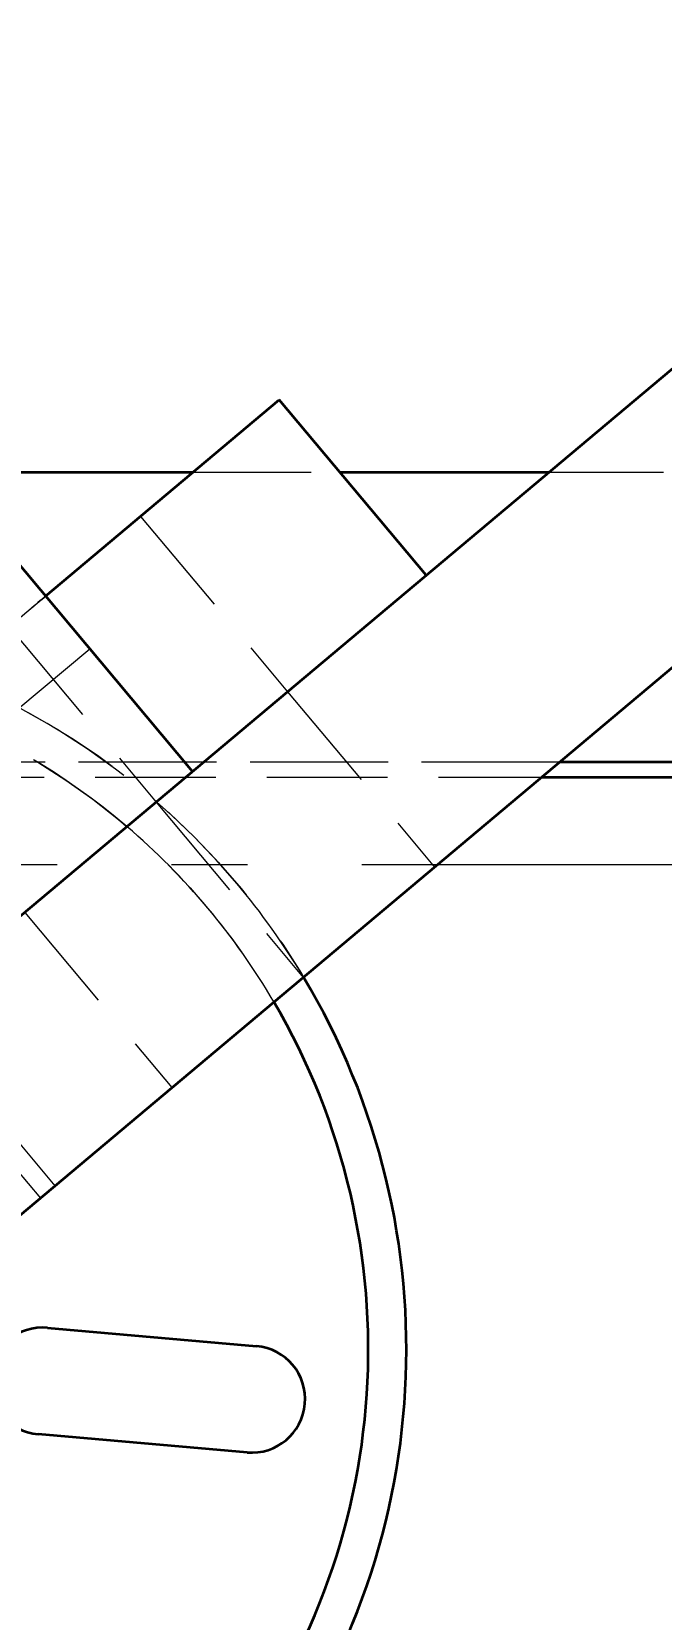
# Model space of a CAD drawing. Header units: millimetres. Extents: x 2054 to 12135, y -1469 to 564.
# Drawn here: x 9796.25 to 9812.77, y -14.42 to 27.2 of the extents above; entities that cross this region are included whole.
import ezdxf

# ---------------------------------------------------------------- set-up
doc = ezdxf.new("R2010")
doc.units = ezdxf.units.MM
doc.linetypes.add('CENTER_ISO', pattern=[26, 18, -3, 2, -3])
doc.linetypes.add('HIDDEN_ISO', pattern=[4.5, 3, -1.5])
for name, color, linetype, lineweight in [('2D-HIDDEN', 8, 'HIDDEN_ISO', 18), ('2D-VISIBLE', 7, 'Continuous', 35), ('CENTER', 1, 'CENTER_ISO', 18), ('DIMENSIONS', 4, 'Continuous', 18)]:
    doc.layers.add(name, color=color, linetype=linetype, lineweight=lineweight)
doc.styles.add('ISO', font='isocpeur.ttf')
doc.styles.add('OpenSansCondensed-Light', font='OpenSansCondensed-Light.ttf')
doc.dimstyles.new('EZ_CURVED', dxfattribs={"dimtxt": 0.25, "dimasz": 0.25, "dimexe": 0.375, "dimexo": 0.125, "dimgap": 0.1, "dimtad": 1, "dimlfac": 100, "dimzin": 12, "dimdsep": 46, "dimtxsty": 'OpenSansCondensed-Light', "dimcen": 2.5, "dimazin": 2, "dimtfac": 0.5, "dimtmove": 2, "dimatfit": 3, "dimarcsym": 2})

msp = doc.modelspace()

# ---------------------------------------------------------------- linework, layer by layer
at = {"layer": '2D-HIDDEN'}
for p, q in [((9785.154, -5.049), (9974.367, 153.72)), ((9789.011, -9.645), (9978.224, 149.123)), ((9800.475, 7.807), (9785.884, 25.196)), ((9800.475, 7.807), (9785.884, 25.196)), ((9800.475, 7.807), (9785.884, 25.196)), ((9793.239, 9.567), (9802.747, 17.545)), ((9806.603, 12.949), (9802.747, 17.545)), ((9755.583, 15.653), (9851.583, 15.653)), ((9800.491, 15.653), (9804.335, 15.653)), ((9809.826, 15.653), (9819.16, 15.653)), ((9799.108, 14.492), (9802.965, 9.896)), ((9795.461, 13.782), (9797.775, 11.024)), ((9795.461, 13.782), (9797.775, 11.024)), ((9795.461, 13.782), (9797.775, 11.024)), ((9795.461, 13.782), (9797.775, 11.024)), ((9795.461, 13.782), (9797.775, 11.024)), ((9795.461, 13.782), (9797.775, 11.024)), ((9795.461, 13.782), (9797.775, 11.024)), ((9795.461, 13.782), (9797.775, 11.024)), ((9785.154, -5.049), (9806.603, 12.949)), ((9798.75, 6.36), (9806.603, 12.949)), ((9784.362, 2.119), (9796.618, 12.403)), ((9795.661, 11.6), (9799.518, 7.003)), ((9785.519, 0.74), (9797.775, 11.024)), ((9785.519, 0.74), (9797.775, 11.024)), ((9785.519, 0.74), (9797.775, 11.024)), ((9785.519, 0.74), (9797.775, 11.024)), ((9785.519, 0.74), (9797.775, 11.024)), ((9785.519, 0.74), (9797.775, 11.024)), ((9785.519, 0.74), (9797.775, 11.024)), ((9785.519, 0.74), (9797.775, 11.024)), ((9802.965, 9.896), (9806.821, 5.3)), ((9802.965, 9.896), (9806.821, 5.3)), ((9836.483, 8.053), (9770.683, 8.053)), ((9810.103, 8.053), (9775.954, 8.053)), ((9771.083, 7.653), (9836.083, 7.653)), ((9775.421, 7.653), (9809.626, 7.653)), ((9788.218, -2.478), (9800.475, 7.807)), ((9788.218, -2.478), (9800.475, 7.807)), ((9788.218, -2.478), (9800.475, 7.807)), ((9788.218, -2.478), (9800.475, 7.807)), ((9799.518, 7.003), (9803.374, 2.407)), ((9799.518, 7.003), (9803.374, 2.407)), ((9798.75, 6.36), (9787.181, -3.348)), ((9796.07, 4.111), (9799.927, -0.485)), ((9796.07, 4.111), (9799.927, -0.485)), ((9796.07, 4.111), (9799.927, -0.485)), ((9796.07, 4.111), (9799.927, -0.485)), ((9793.006, 1.54), (9796.863, -3.057)), ((9793.006, 1.54), (9796.863, -3.057)), ((9792.623, 1.218), (9796.48, -3.378)), ((9792.623, 1.218), (9796.48, -3.378)), ((9792.623, 1.218), (9796.48, -3.378)), ((9792.623, 1.218), (9796.48, -3.378)), ((9802.148, -7.26), (9796.668, -6.78)), ((9796.424, -9.57), (9801.903, -10.049))]:
    msp.add_line(p, q, dxfattribs=at)
for points in [[(9796.199, 12.052), (9796.307, 12.142), (9796.415, 12.232), (9796.523, 12.323), (9796.63, 12.413), (9796.738, 12.504), (9796.846, 12.594), (9796.954, 12.684), (9797.061, 12.775), (9797.169, 12.865), (9797.277, 12.956), (9797.384, 13.046), (9797.492, 13.136), (9797.6, 13.227), (9797.708, 13.317), (9797.815, 13.408), (9797.923, 13.498), (9798.031, 13.588), (9798.139, 13.679), (9798.246, 13.769), (9798.354, 13.859), (9798.462, 13.95), (9798.569, 14.04), (9798.677, 14.131), (9798.785, 14.221), (9798.893, 14.311), (9799, 14.402), (9799.108, 14.492)], [(9799.108, 14.492), (9799.054, 14.447), (9799, 14.402), (9798.946, 14.357), (9798.893, 14.311), (9798.839, 14.266), (9798.785, 14.221), (9798.731, 14.176), (9798.677, 14.131), (9798.623, 14.085), (9798.569, 14.04), (9798.516, 13.995), (9798.462, 13.95), (9798.408, 13.905), (9798.354, 13.859), (9798.3, 13.814), (9798.246, 13.769), (9798.192, 13.724), (9798.139, 13.679), (9798.085, 13.634), (9798.031, 13.588), (9797.977, 13.543), (9797.923, 13.498), (9797.869, 13.453), (9797.815, 13.408), (9797.761, 13.362), (9797.708, 13.317), (9797.654, 13.272), (9797.6, 13.227), (9797.546, 13.182), (9797.492, 13.136), (9797.438, 13.091), (9797.384, 13.046)], [(9797.384, 13.046), (9797.331, 13.001), (9797.277, 12.956), (9797.223, 12.91), (9797.169, 12.865), (9797.115, 12.82), (9797.061, 12.775), (9797.007, 12.73), (9796.954, 12.684), (9796.9, 12.639), (9796.846, 12.594), (9796.792, 12.549), (9796.738, 12.504), (9796.684, 12.458), (9796.63, 12.413), (9796.576, 12.368), (9796.523, 12.323), (9796.469, 12.278), (9796.415, 12.232), (9796.361, 12.187), (9796.307, 12.142), (9796.253, 12.097)], [(9799.518, 7.003), (9799.625, 7.094), (9799.733, 7.184), (9799.841, 7.275), (9799.948, 7.365), (9800.056, 7.455), (9800.164, 7.546), (9800.272, 7.636), (9800.379, 7.727), (9800.487, 7.817), (9800.595, 7.907), (9800.703, 7.998), (9800.81, 8.088), (9800.918, 8.179), (9801.026, 8.269), (9801.133, 8.359), (9801.241, 8.45), (9801.349, 8.54), (9801.457, 8.63), (9801.564, 8.721), (9801.672, 8.811), (9801.78, 8.902), (9801.888, 8.992), (9801.995, 9.082), (9802.103, 9.173), (9802.211, 9.263), (9802.318, 9.354), (9802.426, 9.444), (9802.534, 9.534), (9802.642, 9.625), (9802.749, 9.715), (9802.857, 9.806), (9802.965, 9.896)], [(9799.518, 7.003), (9799.625, 7.094), (9799.733, 7.184), (9799.841, 7.275), (9799.948, 7.365), (9800.056, 7.455), (9800.164, 7.546), (9800.272, 7.636), (9800.379, 7.727), (9800.487, 7.817), (9800.595, 7.907), (9800.703, 7.998), (9800.81, 8.088), (9800.918, 8.179), (9801.026, 8.269), (9801.133, 8.359), (9801.241, 8.45), (9801.349, 8.54), (9801.457, 8.63), (9801.564, 8.721), (9801.672, 8.811), (9801.78, 8.902), (9801.888, 8.992), (9801.995, 9.082), (9802.103, 9.173), (9802.211, 9.263), (9802.318, 9.354), (9802.426, 9.444), (9802.534, 9.534), (9802.642, 9.625), (9802.749, 9.715), (9802.857, 9.806), (9802.965, 9.896)], [(9799.518, 7.003), (9799.625, 7.094), (9799.733, 7.184), (9799.841, 7.275), (9799.948, 7.365), (9800.056, 7.455), (9800.164, 7.546), (9800.272, 7.636), (9800.379, 7.727), (9800.487, 7.817), (9800.595, 7.907), (9800.703, 7.998), (9800.81, 8.088), (9800.918, 8.179), (9801.026, 8.269), (9801.133, 8.359), (9801.241, 8.45), (9801.349, 8.54), (9801.457, 8.63), (9801.564, 8.721), (9801.672, 8.811), (9801.78, 8.902), (9801.888, 8.992), (9801.995, 9.082), (9802.103, 9.173), (9802.211, 9.263), (9802.318, 9.354), (9802.426, 9.444), (9802.534, 9.534), (9802.642, 9.625), (9802.749, 9.715), (9802.857, 9.806), (9802.965, 9.896)], [(9802.965, 9.896), (9802.911, 9.851), (9802.857, 9.806), (9802.803, 9.76), (9802.749, 9.715), (9802.695, 9.67), (9802.642, 9.625), (9802.588, 9.58), (9802.534, 9.534), (9802.48, 9.489), (9802.426, 9.444), (9802.372, 9.399), (9802.318, 9.354), (9802.265, 9.308), (9802.211, 9.263), (9802.157, 9.218), (9802.103, 9.173), (9802.049, 9.128), (9801.995, 9.082), (9801.941, 9.037), (9801.888, 8.992), (9801.834, 8.947), (9801.78, 8.902), (9801.726, 8.856), (9801.672, 8.811), (9801.618, 8.766), (9801.564, 8.721), (9801.51, 8.676), (9801.457, 8.63), (9801.403, 8.585), (9801.349, 8.54), (9801.295, 8.495), (9801.241, 8.45)], [(9802.965, 9.896), (9802.911, 9.851), (9802.857, 9.806), (9802.803, 9.76), (9802.749, 9.715), (9802.695, 9.67), (9802.642, 9.625), (9802.588, 9.58), (9802.534, 9.534), (9802.48, 9.489), (9802.426, 9.444), (9802.372, 9.399), (9802.318, 9.354), (9802.265, 9.308), (9802.211, 9.263), (9802.157, 9.218), (9802.103, 9.173), (9802.049, 9.128), (9801.995, 9.082), (9801.941, 9.037), (9801.888, 8.992), (9801.834, 8.947), (9801.78, 8.902), (9801.726, 8.856), (9801.672, 8.811), (9801.618, 8.766), (9801.564, 8.721), (9801.51, 8.676), (9801.457, 8.63), (9801.403, 8.585), (9801.349, 8.54), (9801.295, 8.495), (9801.241, 8.45)], [(9802.965, 9.896), (9802.911, 9.851), (9802.857, 9.806), (9802.803, 9.76), (9802.749, 9.715), (9802.695, 9.67), (9802.642, 9.625), (9802.588, 9.58), (9802.534, 9.534), (9802.48, 9.489), (9802.426, 9.444), (9802.372, 9.399), (9802.318, 9.354), (9802.265, 9.308), (9802.211, 9.263), (9802.157, 9.218), (9802.103, 9.173), (9802.049, 9.128), (9801.995, 9.082), (9801.941, 9.037), (9801.888, 8.992), (9801.834, 8.947), (9801.78, 8.902), (9801.726, 8.856), (9801.672, 8.811), (9801.618, 8.766), (9801.564, 8.721), (9801.51, 8.676), (9801.457, 8.63), (9801.403, 8.585), (9801.349, 8.54), (9801.295, 8.495), (9801.241, 8.45)], [(9801.241, 8.45), (9801.187, 8.404), (9801.133, 8.359), (9801.08, 8.314), (9801.026, 8.269), (9800.972, 8.224), (9800.918, 8.179), (9800.864, 8.133), (9800.81, 8.088), (9800.756, 8.043), (9800.703, 7.998), (9800.649, 7.953), (9800.595, 7.907), (9800.541, 7.862), (9800.487, 7.817), (9800.433, 7.772), (9800.379, 7.727), (9800.325, 7.681), (9800.272, 7.636), (9800.218, 7.591), (9800.164, 7.546), (9800.11, 7.501), (9800.056, 7.455), (9800.002, 7.41), (9799.948, 7.365), (9799.895, 7.32), (9799.841, 7.275), (9799.787, 7.229), (9799.733, 7.184), (9799.679, 7.139), (9799.625, 7.094), (9799.571, 7.049), (9799.518, 7.003)], [(9801.241, 8.45), (9801.187, 8.404), (9801.133, 8.359), (9801.08, 8.314), (9801.026, 8.269), (9800.972, 8.224), (9800.918, 8.179), (9800.864, 8.133), (9800.81, 8.088), (9800.756, 8.043), (9800.703, 7.998), (9800.649, 7.953), (9800.595, 7.907), (9800.541, 7.862), (9800.487, 7.817), (9800.433, 7.772), (9800.379, 7.727), (9800.325, 7.681), (9800.272, 7.636), (9800.218, 7.591), (9800.164, 7.546), (9800.11, 7.501), (9800.056, 7.455), (9800.002, 7.41), (9799.948, 7.365), (9799.895, 7.32), (9799.841, 7.275), (9799.787, 7.229), (9799.733, 7.184), (9799.679, 7.139), (9799.625, 7.094), (9799.571, 7.049), (9799.518, 7.003)], [(9801.241, 8.45), (9801.187, 8.404), (9801.133, 8.359), (9801.08, 8.314), (9801.026, 8.269), (9800.972, 8.224), (9800.918, 8.179), (9800.864, 8.133), (9800.81, 8.088), (9800.756, 8.043), (9800.703, 7.998), (9800.649, 7.953), (9800.595, 7.907), (9800.541, 7.862), (9800.487, 7.817), (9800.433, 7.772), (9800.379, 7.727), (9800.325, 7.681), (9800.272, 7.636), (9800.218, 7.591), (9800.164, 7.546), (9800.11, 7.501), (9800.056, 7.455), (9800.002, 7.41), (9799.948, 7.365), (9799.895, 7.32), (9799.841, 7.275), (9799.787, 7.229), (9799.733, 7.184), (9799.679, 7.139), (9799.625, 7.094), (9799.571, 7.049), (9799.518, 7.003)], [(9803.374, 2.407), (9803.482, 2.498), (9803.59, 2.588), (9803.697, 2.678), (9803.805, 2.769), (9803.913, 2.859), (9804.021, 2.95), (9804.128, 3.04), (9804.236, 3.13), (9804.344, 3.221), (9804.452, 3.311), (9804.559, 3.401), (9804.667, 3.492), (9804.775, 3.582), (9804.882, 3.673), (9804.99, 3.763), (9805.098, 3.853), (9805.206, 3.944), (9805.313, 4.034), (9805.421, 4.125), (9805.529, 4.215), (9805.637, 4.305), (9805.744, 4.396), (9805.852, 4.486), (9805.96, 4.577), (9806.067, 4.667), (9806.175, 4.757), (9806.283, 4.848), (9806.391, 4.938), (9806.498, 5.029), (9806.606, 5.119), (9806.714, 5.209), (9806.821, 5.3)], [(9803.374, 2.407), (9803.482, 2.498), (9803.59, 2.588), (9803.697, 2.678), (9803.805, 2.769), (9803.913, 2.859), (9804.021, 2.95), (9804.128, 3.04), (9804.236, 3.13), (9804.344, 3.221), (9804.452, 3.311), (9804.559, 3.401), (9804.667, 3.492), (9804.775, 3.582), (9804.882, 3.673), (9804.99, 3.763), (9805.098, 3.853), (9805.206, 3.944), (9805.313, 4.034), (9805.421, 4.125), (9805.529, 4.215), (9805.637, 4.305), (9805.744, 4.396), (9805.852, 4.486), (9805.96, 4.577), (9806.067, 4.667), (9806.175, 4.757), (9806.283, 4.848), (9806.391, 4.938), (9806.498, 5.029), (9806.606, 5.119), (9806.714, 5.209), (9806.821, 5.3)], [(9806.821, 5.3), (9806.768, 5.255), (9806.714, 5.209), (9806.66, 5.164), (9806.606, 5.119), (9806.552, 5.074), (9806.498, 5.029), (9806.444, 4.983), (9806.391, 4.938), (9806.337, 4.893), (9806.283, 4.848), (9806.229, 4.803), (9806.175, 4.757), (9806.121, 4.712), (9806.067, 4.667), (9806.014, 4.622), (9805.96, 4.577), (9805.906, 4.531), (9805.852, 4.486), (9805.798, 4.441), (9805.744, 4.396), (9805.69, 4.351), (9805.637, 4.305), (9805.583, 4.26), (9805.529, 4.215), (9805.475, 4.17), (9805.421, 4.125), (9805.367, 4.079), (9805.313, 4.034), (9805.259, 3.989), (9805.206, 3.944), (9805.152, 3.899), (9805.098, 3.853)], [(9806.821, 5.3), (9806.768, 5.255), (9806.714, 5.209), (9806.66, 5.164), (9806.606, 5.119), (9806.552, 5.074), (9806.498, 5.029), (9806.444, 4.983), (9806.391, 4.938), (9806.337, 4.893), (9806.283, 4.848), (9806.229, 4.803), (9806.175, 4.757), (9806.121, 4.712), (9806.067, 4.667), (9806.014, 4.622), (9805.96, 4.577), (9805.906, 4.531), (9805.852, 4.486), (9805.798, 4.441), (9805.744, 4.396), (9805.69, 4.351), (9805.637, 4.305), (9805.583, 4.26), (9805.529, 4.215), (9805.475, 4.17), (9805.421, 4.125), (9805.367, 4.079), (9805.313, 4.034), (9805.259, 3.989), (9805.206, 3.944), (9805.152, 3.899), (9805.098, 3.853)], [(9805.098, 3.853), (9805.044, 3.808), (9804.99, 3.763), (9804.936, 3.718), (9804.882, 3.673), (9804.829, 3.627), (9804.775, 3.582), (9804.721, 3.537), (9804.667, 3.492), (9804.613, 3.447), (9804.559, 3.401), (9804.505, 3.356), (9804.452, 3.311), (9804.398, 3.266), (9804.344, 3.221), (9804.29, 3.175), (9804.236, 3.13), (9804.182, 3.085), (9804.128, 3.04), (9804.074, 2.995), (9804.021, 2.95), (9803.967, 2.904), (9803.913, 2.859), (9803.859, 2.814), (9803.805, 2.769), (9803.751, 2.724), (9803.697, 2.678), (9803.644, 2.633), (9803.59, 2.588), (9803.536, 2.543), (9803.482, 2.498), (9803.428, 2.452), (9803.374, 2.407)], [(9805.098, 3.853), (9805.044, 3.808), (9804.99, 3.763), (9804.936, 3.718), (9804.882, 3.673), (9804.829, 3.627), (9804.775, 3.582), (9804.721, 3.537), (9804.667, 3.492), (9804.613, 3.447), (9804.559, 3.401), (9804.505, 3.356), (9804.452, 3.311), (9804.398, 3.266), (9804.344, 3.221), (9804.29, 3.175), (9804.236, 3.13), (9804.182, 3.085), (9804.128, 3.04), (9804.074, 2.995), (9804.021, 2.95), (9803.967, 2.904), (9803.913, 2.859), (9803.859, 2.814), (9803.805, 2.769), (9803.751, 2.724), (9803.697, 2.678), (9803.644, 2.633), (9803.59, 2.588), (9803.536, 2.543), (9803.482, 2.498), (9803.428, 2.452), (9803.374, 2.407)], [(9796.48, -3.378), (9796.588, -3.288), (9796.695, -3.197), (9796.803, -3.107), (9796.911, -3.016), (9797.019, -2.926), (9797.126, -2.836), (9797.234, -2.745), (9797.342, -2.655), (9797.449, -2.564), (9797.557, -2.474), (9797.665, -2.384), (9797.773, -2.293), (9797.88, -2.203), (9797.988, -2.112), (9798.096, -2.022), (9798.203, -1.932), (9798.311, -1.841), (9798.419, -1.751), (9798.527, -1.66), (9798.634, -1.57), (9798.742, -1.48), (9798.85, -1.389), (9798.958, -1.299), (9799.065, -1.209), (9799.173, -1.118), (9799.281, -1.028), (9799.388, -0.937), (9799.496, -0.847), (9799.604, -0.757), (9799.712, -0.666), (9799.819, -0.576), (9799.927, -0.485)], [(9796.48, -3.378), (9796.588, -3.288), (9796.695, -3.197), (9796.803, -3.107), (9796.911, -3.016), (9797.019, -2.926), (9797.126, -2.836), (9797.234, -2.745), (9797.342, -2.655), (9797.449, -2.564), (9797.557, -2.474), (9797.665, -2.384), (9797.773, -2.293), (9797.88, -2.203), (9797.988, -2.112), (9798.096, -2.022), (9798.203, -1.932), (9798.311, -1.841), (9798.419, -1.751), (9798.527, -1.66), (9798.634, -1.57), (9798.742, -1.48), (9798.85, -1.389), (9798.958, -1.299), (9799.065, -1.209), (9799.173, -1.118), (9799.281, -1.028), (9799.388, -0.937), (9799.496, -0.847), (9799.604, -0.757), (9799.712, -0.666), (9799.819, -0.576), (9799.927, -0.485)], [(9796.48, -3.378), (9796.588, -3.288), (9796.695, -3.197), (9796.803, -3.107), (9796.911, -3.016), (9797.019, -2.926), (9797.126, -2.836), (9797.234, -2.745), (9797.342, -2.655), (9797.449, -2.564), (9797.557, -2.474), (9797.665, -2.384), (9797.773, -2.293), (9797.88, -2.203), (9797.988, -2.112), (9798.096, -2.022), (9798.203, -1.932), (9798.311, -1.841), (9798.419, -1.751), (9798.527, -1.66), (9798.634, -1.57), (9798.742, -1.48), (9798.85, -1.389), (9798.958, -1.299), (9799.065, -1.209), (9799.173, -1.118), (9799.281, -1.028), (9799.388, -0.937), (9799.496, -0.847), (9799.604, -0.757), (9799.712, -0.666), (9799.819, -0.576), (9799.927, -0.485)], [(9796.48, -3.378), (9796.588, -3.288), (9796.695, -3.197), (9796.803, -3.107), (9796.911, -3.016), (9797.019, -2.926), (9797.126, -2.836), (9797.234, -2.745), (9797.342, -2.655), (9797.449, -2.564), (9797.557, -2.474), (9797.665, -2.384), (9797.773, -2.293), (9797.88, -2.203), (9797.988, -2.112), (9798.096, -2.022), (9798.203, -1.932), (9798.311, -1.841), (9798.419, -1.751), (9798.527, -1.66), (9798.634, -1.57), (9798.742, -1.48), (9798.85, -1.389), (9798.958, -1.299), (9799.065, -1.209), (9799.173, -1.118), (9799.281, -1.028), (9799.388, -0.937), (9799.496, -0.847), (9799.604, -0.757), (9799.712, -0.666), (9799.819, -0.576), (9799.927, -0.485)], [(9799.927, -0.485), (9799.873, -0.531), (9799.819, -0.576), (9799.765, -0.621), (9799.712, -0.666), (9799.658, -0.711), (9799.604, -0.757), (9799.55, -0.802), (9799.496, -0.847), (9799.442, -0.892), (9799.388, -0.937), (9799.335, -0.983), (9799.281, -1.028), (9799.227, -1.073), (9799.173, -1.118), (9799.119, -1.163), (9799.065, -1.209), (9799.011, -1.254), (9798.958, -1.299), (9798.904, -1.344), (9798.85, -1.389), (9798.796, -1.435), (9798.742, -1.48), (9798.688, -1.525), (9798.634, -1.57), (9798.581, -1.615), (9798.527, -1.66), (9798.473, -1.706), (9798.419, -1.751), (9798.365, -1.796), (9798.311, -1.841), (9798.257, -1.886), (9798.203, -1.932)], [(9799.927, -0.485), (9799.873, -0.531), (9799.819, -0.576), (9799.765, -0.621), (9799.712, -0.666), (9799.658, -0.711), (9799.604, -0.757), (9799.55, -0.802), (9799.496, -0.847), (9799.442, -0.892), (9799.388, -0.937), (9799.335, -0.983), (9799.281, -1.028), (9799.227, -1.073), (9799.173, -1.118), (9799.119, -1.163), (9799.065, -1.209), (9799.011, -1.254), (9798.958, -1.299), (9798.904, -1.344), (9798.85, -1.389), (9798.796, -1.435), (9798.742, -1.48), (9798.688, -1.525), (9798.634, -1.57), (9798.581, -1.615), (9798.527, -1.66), (9798.473, -1.706), (9798.419, -1.751), (9798.365, -1.796), (9798.311, -1.841), (9798.257, -1.886), (9798.203, -1.932)], [(9799.927, -0.485), (9799.873, -0.531), (9799.819, -0.576), (9799.765, -0.621), (9799.712, -0.666), (9799.658, -0.711), (9799.604, -0.757), (9799.55, -0.802), (9799.496, -0.847), (9799.442, -0.892), (9799.388, -0.937), (9799.335, -0.983), (9799.281, -1.028), (9799.227, -1.073), (9799.173, -1.118), (9799.119, -1.163), (9799.065, -1.209), (9799.011, -1.254), (9798.958, -1.299), (9798.904, -1.344), (9798.85, -1.389), (9798.796, -1.435), (9798.742, -1.48), (9798.688, -1.525), (9798.634, -1.57), (9798.581, -1.615), (9798.527, -1.66), (9798.473, -1.706), (9798.419, -1.751), (9798.365, -1.796), (9798.311, -1.841), (9798.257, -1.886), (9798.203, -1.932)], [(9799.927, -0.485), (9799.873, -0.531), (9799.819, -0.576), (9799.765, -0.621), (9799.712, -0.666), (9799.658, -0.711), (9799.604, -0.757), (9799.55, -0.802), (9799.496, -0.847), (9799.442, -0.892), (9799.388, -0.937), (9799.335, -0.983), (9799.281, -1.028), (9799.227, -1.073), (9799.173, -1.118), (9799.119, -1.163), (9799.065, -1.209), (9799.011, -1.254), (9798.958, -1.299), (9798.904, -1.344), (9798.85, -1.389), (9798.796, -1.435), (9798.742, -1.48), (9798.688, -1.525), (9798.634, -1.57), (9798.581, -1.615), (9798.527, -1.66), (9798.473, -1.706), (9798.419, -1.751), (9798.365, -1.796), (9798.311, -1.841), (9798.257, -1.886), (9798.203, -1.932)], [(9798.203, -1.932), (9798.15, -1.977), (9798.096, -2.022), (9798.042, -2.067), (9797.988, -2.112), (9797.934, -2.158), (9797.88, -2.203), (9797.826, -2.248), (9797.773, -2.293), (9797.719, -2.338), (9797.665, -2.384), (9797.611, -2.429), (9797.557, -2.474), (9797.503, -2.519), (9797.449, -2.564), (9797.396, -2.61), (9797.342, -2.655), (9797.288, -2.7), (9797.234, -2.745), (9797.18, -2.79), (9797.126, -2.836), (9797.072, -2.881), (9797.019, -2.926), (9796.965, -2.971), (9796.911, -3.016), (9796.857, -3.062), (9796.803, -3.107), (9796.749, -3.152), (9796.695, -3.197), (9796.641, -3.242), (9796.588, -3.288), (9796.534, -3.333), (9796.48, -3.378)], [(9798.203, -1.932), (9798.15, -1.977), (9798.096, -2.022), (9798.042, -2.067), (9797.988, -2.112), (9797.934, -2.158), (9797.88, -2.203), (9797.826, -2.248), (9797.773, -2.293), (9797.719, -2.338), (9797.665, -2.384), (9797.611, -2.429), (9797.557, -2.474), (9797.503, -2.519), (9797.449, -2.564), (9797.396, -2.61), (9797.342, -2.655), (9797.288, -2.7), (9797.234, -2.745), (9797.18, -2.79), (9797.126, -2.836), (9797.072, -2.881), (9797.019, -2.926), (9796.965, -2.971), (9796.911, -3.016), (9796.857, -3.062), (9796.803, -3.107), (9796.749, -3.152), (9796.695, -3.197), (9796.641, -3.242), (9796.588, -3.288), (9796.534, -3.333), (9796.48, -3.378)], [(9798.203, -1.932), (9798.15, -1.977), (9798.096, -2.022), (9798.042, -2.067), (9797.988, -2.112), (9797.934, -2.158), (9797.88, -2.203), (9797.826, -2.248), (9797.773, -2.293), (9797.719, -2.338), (9797.665, -2.384), (9797.611, -2.429), (9797.557, -2.474), (9797.503, -2.519), (9797.449, -2.564), (9797.396, -2.61), (9797.342, -2.655), (9797.288, -2.7), (9797.234, -2.745), (9797.18, -2.79), (9797.126, -2.836), (9797.072, -2.881), (9797.019, -2.926), (9796.965, -2.971), (9796.911, -3.016), (9796.857, -3.062), (9796.803, -3.107), (9796.749, -3.152), (9796.695, -3.197), (9796.641, -3.242), (9796.588, -3.288), (9796.534, -3.333), (9796.48, -3.378)], [(9798.203, -1.932), (9798.15, -1.977), (9798.096, -2.022), (9798.042, -2.067), (9797.988, -2.112), (9797.934, -2.158), (9797.88, -2.203), (9797.826, -2.248), (9797.773, -2.293), (9797.719, -2.338), (9797.665, -2.384), (9797.611, -2.429), (9797.557, -2.474), (9797.503, -2.519), (9797.449, -2.564), (9797.396, -2.61), (9797.342, -2.655), (9797.288, -2.7), (9797.234, -2.745), (9797.18, -2.79), (9797.126, -2.836), (9797.072, -2.881), (9797.019, -2.926), (9796.965, -2.971), (9796.911, -3.016), (9796.857, -3.062), (9796.803, -3.107), (9796.749, -3.152), (9796.695, -3.197), (9796.641, -3.242), (9796.588, -3.288), (9796.534, -3.333), (9796.48, -3.378)], [(9796.217, -3.599), (9796.324, -3.509), (9796.432, -3.418), (9796.54, -3.328), (9796.647, -3.237), (9796.755, -3.147), (9796.863, -3.057)], [(9796.863, -3.057), (9796.809, -3.102), (9796.755, -3.147), (9796.701, -3.192), (9796.647, -3.237), (9796.594, -3.283), (9796.54, -3.328), (9796.486, -3.373), (9796.432, -3.418), (9796.378, -3.463), (9796.324, -3.509), (9796.27, -3.554), (9796.217, -3.599)], [(9796.217, -3.599), (9796.324, -3.509), (9796.432, -3.418), (9796.54, -3.328), (9796.647, -3.237), (9796.755, -3.147), (9796.863, -3.057)], [(9796.863, -3.057), (9796.809, -3.102), (9796.755, -3.147), (9796.701, -3.192), (9796.647, -3.237), (9796.594, -3.283), (9796.54, -3.328), (9796.486, -3.373), (9796.432, -3.418), (9796.378, -3.463), (9796.324, -3.509), (9796.27, -3.554), (9796.217, -3.599)]]:
    msp.add_lwpolyline(points, dxfattribs=at)
for radius in [19, 18]:
    msp.add_circle((9787.083, -7.347), radius, dxfattribs=at)
for centre, radius, start, end in [((9787.083, -7.347), 19, 40, 117.8468), ((9787.083, -7.347), 18, 49.5941, 70), ((9787.083, -7.347), 18, 40, 49.5941), ((9787.083, -7.347), 19, 30.9153, 40), ((9787.083, -7.347), 18, 30.4059, 40), ((9796.546, -8.175), 1.4, 85, 265), ((9802.026, -8.654), 1.4, 265, 85)]:
    msp.add_arc(centre, radius, start, end, dxfattribs=at)
at = {"layer": '2D-VISIBLE'}
for p, q in [((9785.154, -5.049), (9974.367, 153.72)), ((9789.011, -9.645), (9978.224, 149.123)), ((9800.475, 7.807), (9785.884, 25.196)), ((9796.618, 12.403), (9802.747, 17.545)), ((9806.603, 12.949), (9802.747, 17.545)), ((9793.891, 15.653), (9800.491, 15.653)), ((9804.335, 15.653), (9809.826, 15.653)), ((9836.483, 8.053), (9810.103, 8.053)), ((9809.626, 7.653), (9836.083, 7.653)), ((9796.668, -6.78), (9802.148, -7.26)), ((9801.903, -10.049), (9796.424, -9.57))]:
    msp.add_line(p, q, dxfattribs=at)
for centre, radius, start, end in [((9787.083, -7.347), 19, 117.8468, 30.9153), ((9787.083, -7.347), 18, 117.1604, 30.4059), ((9796.546, -8.175), 1.4, 85, 265), ((9802.026, -8.654), 1.4, 265, 85)]:
    msp.add_arc(centre, radius, start, end, dxfattribs=at)
at = {"layer": 'CENTER'}
msp.add_line((9752.917, 5.366), (9982.917, 5.366), dxfattribs=at)

# ---------------------------------------------------------------- dimensions: what is measured, and where the dimension line sits
at = {"layer": 'DIMENSIONS'}
msp.add_angular_dim_3p(base=(9950.347, 77.225), center=(9752.917, 5.366), p1=(9962.917, 5.366), p2=(9913.787, 140.352), dimstyle='EZ_CURVED', override={"dimscale": 2, "dimtxt": 3.5, "dimasz": 3, "dimexe": 1.5, "dimexo": 1, "dimgap": 1, "dimtad": 1, "dimtih": 0, "dimtoh": 0, "dimdec": 0, "dimlfac": 1, "dimzin": 8, "dimdsep": 46, "dimpost": '', "dimtxsty": 'ISO', "dimtsz": 0, "dimdle": 0, "dimclrd": 4, "dimclre": 4, "dimclrt": 7}, dxfattribs=at).render()

doc.saveas('drawing.dxf')
